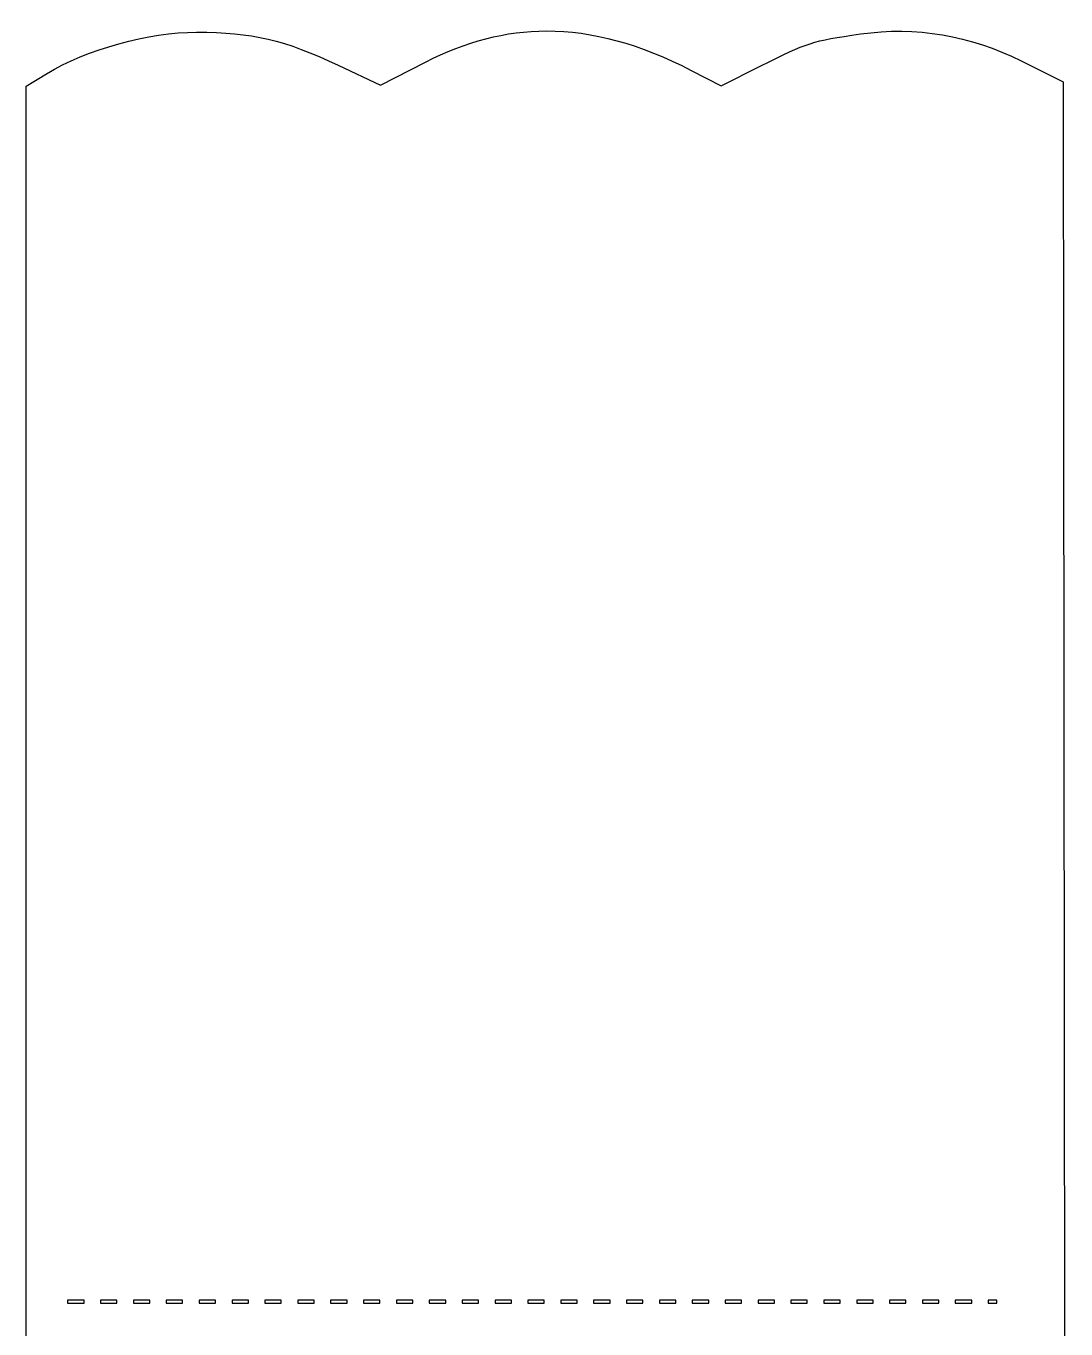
# Model space of a CAD drawing. Header units: centimetres. Extents: x -5.7 to 5.7, y -14 to 14.
# Drawn here: x -5.66 to 5.66, y -0.12 to 14.04 of the extents above; entities that cross this region are included whole.
import ezdxf

# ---------------------------------------------------------------- set-up
doc = ezdxf.new("R2010")
doc.units = ezdxf.units.CM
doc.header["$MEASUREMENT"] = 0
doc.layers.add('Layer 1', color=7, linetype='Continuous')

msp = doc.modelspace()

# ---------------------------------------------------------------- linework, layer by layer
at = {"layer": 'Layer 1', "color": 22, "lineweight": 25}
for points, knots in [([(0.00422, 13.98982), (-0.43864, 13.98889), (-0.87062, 13.87589), (-1.31076, 13.65065), (-1.31076, 13.65065), (-1.31076, 13.65065), (-1.79988, 13.39988), (-1.79988, 13.39988), (-1.79988, 13.39988), (-1.79988, 13.39988), (-2.2589, 13.61606), (-2.2589, 13.61606), (-2.2589, 13.61606), (-2.84586, 13.89308), (-3.19532, 13.97512), (-3.80057, 13.9754), (-3.80057, 13.9754), (-4.32097, 13.97564), (-4.99249, 13.78999), (-5.43254, 13.52478), (-5.43254, 13.52478), (-5.43254, 13.52478), (-5.65547, 13.39027), (-5.65547, 13.39027), (-5.65547, 13.39027), (-5.65547, 13.39027), (-5.65547, -13.98987), (-5.65547, -13.98987), (-5.65547, -13.98987), (-5.65547, -13.98987), (5.65547, -13.98987), (5.65547, -13.98987), (5.65547, -13.98987), (5.65547, -13.98987), (5.62537, 13.43446), (5.62537, 13.43446), (5.62537, 13.43446), (5.62537, 13.43446), (5.16917, 13.66313), (5.16917, 13.66313), (5.16917, 13.66313), (4.61367, 13.94255), (4.02102, 14.04232), (3.41962, 13.95618), (3.41962, 13.95618), (2.8916, 13.88054), (2.84818, 13.86646), (2.33603, 13.60837), (2.33603, 13.60837), (2.33603, 13.60837), (1.90523, 13.39123), (1.90523, 13.39123), (1.90523, 13.39123), (1.90523, 13.39123), (1.57978, 13.55937), (1.57978, 13.55937), (1.57978, 13.55937), (1.02203, 13.84807), (0.50615, 13.99087), (0.00424, 13.98981), (0.00424, 13.98981), (0.00424, 13.98981), (0.00422, 13.98982), (0.00422, 13.98982)], [0, 0, 0, 0, 0.05882353, 0.05882353, 0.05882353, 0.05882353, 0.11764706, 0.11764706, 0.11764706, 0.11764706, 0.17647059, 0.17647059, 0.17647059, 0.17647059, 0.23529412, 0.23529412, 0.23529412, 0.23529412, 0.29411765, 0.29411765, 0.29411765, 0.29411765, 0.35294118, 0.35294118, 0.35294118, 0.35294118, 0.41176471, 0.41176471, 0.41176471, 0.41176471, 0.47058824, 0.47058824, 0.47058824, 0.47058824, 0.52941176, 0.52941176, 0.52941176, 0.52941176, 0.58823529, 0.58823529, 0.58823529, 0.58823529, 0.64705882, 0.64705882, 0.64705882, 0.64705882, 0.70588235, 0.70588235, 0.70588235, 0.70588235, 0.76470588, 0.76470588, 0.76470588, 0.76470588, 0.82352941, 0.82352941, 0.82352941, 0.82352941, 0.88235294, 0.88235294, 0.88235294, 0.88235294, 1, 1, 1, 1]), ([(-5.20304, 0.1907), (-5.20304, 0.1907), (-5.02432, 0.1907), (-5.02432, 0.1907), (-5.02432, 0.1907), (-5.02432, 0.1907), (-5.02432, 0.15996), (-5.02432, 0.15996), (-5.02432, 0.15996), (-5.02432, 0.15996), (-5.20304, 0.15996), (-5.20304, 0.15996), (-5.20304, 0.15996), (-5.20304, 0.15996), (-5.20304, 0.1907), (-5.20304, 0.1907)], [0, 0, 0, 0, 0.2, 0.2, 0.2, 0.2, 0.4, 0.4, 0.4, 0.4, 0.6, 0.6, 0.6, 0.6, 1, 1, 1, 1]), ([(-4.84561, 0.1907), (-4.84561, 0.1907), (-4.66689, 0.1907), (-4.66689, 0.1907), (-4.66689, 0.1907), (-4.66689, 0.1907), (-4.66689, 0.15996), (-4.66689, 0.15996), (-4.66689, 0.15996), (-4.66689, 0.15996), (-4.84561, 0.15996), (-4.84561, 0.15996), (-4.84561, 0.15996), (-4.84561, 0.15996), (-4.84561, 0.1907), (-4.84561, 0.1907)], [0, 0, 0, 0, 0.2, 0.2, 0.2, 0.2, 0.4, 0.4, 0.4, 0.4, 0.6, 0.6, 0.6, 0.6, 1, 1, 1, 1]), ([(-4.48818, 0.1907), (-4.48818, 0.1907), (-4.30946, 0.1907), (-4.30946, 0.1907), (-4.30946, 0.1907), (-4.30946, 0.1907), (-4.30946, 0.15996), (-4.30946, 0.15996), (-4.30946, 0.15996), (-4.30946, 0.15996), (-4.48818, 0.15996), (-4.48818, 0.15996), (-4.48818, 0.15996), (-4.48818, 0.15996), (-4.48818, 0.1907), (-4.48818, 0.1907)], [0, 0, 0, 0, 0.2, 0.2, 0.2, 0.2, 0.4, 0.4, 0.4, 0.4, 0.6, 0.6, 0.6, 0.6, 1, 1, 1, 1]), ([(-4.13074, 0.1907), (-4.13074, 0.1907), (-3.95202, 0.1907), (-3.95202, 0.1907), (-3.95202, 0.1907), (-3.95202, 0.1907), (-3.95202, 0.15996), (-3.95202, 0.15996), (-3.95202, 0.15996), (-3.95202, 0.15996), (-4.13074, 0.15996), (-4.13074, 0.15996), (-4.13074, 0.15996), (-4.13074, 0.15996), (-4.13074, 0.1907), (-4.13074, 0.1907)], [0, 0, 0, 0, 0.2, 0.2, 0.2, 0.2, 0.4, 0.4, 0.4, 0.4, 0.6, 0.6, 0.6, 0.6, 1, 1, 1, 1]), ([(-3.77331, 0.1907), (-3.77331, 0.1907), (-3.59459, 0.1907), (-3.59459, 0.1907), (-3.59459, 0.1907), (-3.59459, 0.1907), (-3.59459, 0.15996), (-3.59459, 0.15996), (-3.59459, 0.15996), (-3.59459, 0.15996), (-3.77331, 0.15996), (-3.77331, 0.15996), (-3.77331, 0.15996), (-3.77331, 0.15996), (-3.77331, 0.1907), (-3.77331, 0.1907)], [0, 0, 0, 0, 0.2, 0.2, 0.2, 0.2, 0.4, 0.4, 0.4, 0.4, 0.6, 0.6, 0.6, 0.6, 1, 1, 1, 1]), ([(-3.41493, 0.1907), (-3.41493, 0.1907), (-3.23621, 0.1907), (-3.23621, 0.1907), (-3.23621, 0.1907), (-3.23621, 0.1907), (-3.23621, 0.15996), (-3.23621, 0.15996), (-3.23621, 0.15996), (-3.23621, 0.15996), (-3.41493, 0.15996), (-3.41493, 0.15996), (-3.41493, 0.15996), (-3.41493, 0.15996), (-3.41493, 0.1907), (-3.41493, 0.1907)], [0, 0, 0, 0, 0.2, 0.2, 0.2, 0.2, 0.4, 0.4, 0.4, 0.4, 0.6, 0.6, 0.6, 0.6, 1, 1, 1, 1]), ([(-3.05749, 0.1907), (-3.05749, 0.1907), (-2.87877, 0.1907), (-2.87877, 0.1907), (-2.87877, 0.1907), (-2.87877, 0.1907), (-2.87877, 0.15996), (-2.87877, 0.15996), (-2.87877, 0.15996), (-2.87877, 0.15996), (-3.05749, 0.15996), (-3.05749, 0.15996), (-3.05749, 0.15996), (-3.05749, 0.15996), (-3.05749, 0.1907), (-3.05749, 0.1907)], [0, 0, 0, 0, 0.2, 0.2, 0.2, 0.2, 0.4, 0.4, 0.4, 0.4, 0.6, 0.6, 0.6, 0.6, 1, 1, 1, 1]), ([(-2.70006, 0.1907), (-2.70006, 0.1907), (-2.52134, 0.1907), (-2.52134, 0.1907), (-2.52134, 0.1907), (-2.52134, 0.1907), (-2.52134, 0.15996), (-2.52134, 0.15996), (-2.52134, 0.15996), (-2.52134, 0.15996), (-2.70006, 0.15996), (-2.70006, 0.15996), (-2.70006, 0.15996), (-2.70006, 0.15996), (-2.70006, 0.1907), (-2.70006, 0.1907)], [0, 0, 0, 0, 0.2, 0.2, 0.2, 0.2, 0.4, 0.4, 0.4, 0.4, 0.6, 0.6, 0.6, 0.6, 1, 1, 1, 1]), ([(-2.34262, 0.1907), (-2.34262, 0.1907), (-2.1639, 0.1907), (-2.1639, 0.1907), (-2.1639, 0.1907), (-2.1639, 0.1907), (-2.1639, 0.15996), (-2.1639, 0.15996), (-2.1639, 0.15996), (-2.1639, 0.15996), (-2.34262, 0.15996), (-2.34262, 0.15996), (-2.34262, 0.15996), (-2.34262, 0.15996), (-2.34262, 0.1907), (-2.34262, 0.1907)], [0, 0, 0, 0, 0.2, 0.2, 0.2, 0.2, 0.4, 0.4, 0.4, 0.4, 0.6, 0.6, 0.6, 0.6, 1, 1, 1, 1]), ([(-1.98519, 0.1907), (-1.98519, 0.1907), (-1.80647, 0.1907), (-1.80647, 0.1907), (-1.80647, 0.1907), (-1.80647, 0.1907), (-1.80647, 0.15996), (-1.80647, 0.15996), (-1.80647, 0.15996), (-1.80647, 0.15996), (-1.98519, 0.15996), (-1.98519, 0.15996), (-1.98519, 0.15996), (-1.98519, 0.15996), (-1.98519, 0.1907), (-1.98519, 0.1907)], [0, 0, 0, 0, 0.2, 0.2, 0.2, 0.2, 0.4, 0.4, 0.4, 0.4, 0.6, 0.6, 0.6, 0.6, 1, 1, 1, 1]), ([(-1.62775, 0.1907), (-1.62775, 0.1907), (-1.44903, 0.1907), (-1.44903, 0.1907), (-1.44903, 0.1907), (-1.44903, 0.1907), (-1.44903, 0.15996), (-1.44903, 0.15996), (-1.44903, 0.15996), (-1.44903, 0.15996), (-1.62775, 0.15996), (-1.62775, 0.15996), (-1.62775, 0.15996), (-1.62775, 0.15996), (-1.62775, 0.1907), (-1.62775, 0.1907)], [0, 0, 0, 0, 0.2, 0.2, 0.2, 0.2, 0.4, 0.4, 0.4, 0.4, 0.6, 0.6, 0.6, 0.6, 1, 1, 1, 1]), ([(-1.27032, 0.1907), (-1.27032, 0.1907), (-1.09066, 0.1907), (-1.09066, 0.1907), (-1.09066, 0.1907), (-1.09066, 0.1907), (-1.09066, 0.15996), (-1.09066, 0.15996), (-1.09066, 0.15996), (-1.09066, 0.15996), (-1.27032, 0.15996), (-1.27032, 0.15996), (-1.27032, 0.15996), (-1.27032, 0.15996), (-1.27032, 0.1907), (-1.27032, 0.1907)], [0, 0, 0, 0, 0.2, 0.2, 0.2, 0.2, 0.4, 0.4, 0.4, 0.4, 0.6, 0.6, 0.6, 0.6, 1, 1, 1, 1]), ([(-0.91194, 0.1907), (-0.91194, 0.1907), (-0.73322, 0.1907), (-0.73322, 0.1907), (-0.73322, 0.1907), (-0.73322, 0.1907), (-0.73322, 0.15996), (-0.73322, 0.15996), (-0.73322, 0.15996), (-0.73322, 0.15996), (-0.91194, 0.15996), (-0.91194, 0.15996), (-0.91194, 0.15996), (-0.91194, 0.15996), (-0.91194, 0.1907), (-0.91194, 0.1907)], [0, 0, 0, 0, 0.2, 0.2, 0.2, 0.2, 0.4, 0.4, 0.4, 0.4, 0.6, 0.6, 0.6, 0.6, 1, 1, 1, 1]), ([(-0.55451, 0.1907), (-0.55451, 0.1907), (-0.37579, 0.1907), (-0.37579, 0.1907), (-0.37579, 0.1907), (-0.37579, 0.1907), (-0.37579, 0.15996), (-0.37579, 0.15996), (-0.37579, 0.15996), (-0.37579, 0.15996), (-0.55451, 0.15996), (-0.55451, 0.15996), (-0.55451, 0.15996), (-0.55451, 0.15996), (-0.55451, 0.1907), (-0.55451, 0.1907)], [0, 0, 0, 0, 0.2, 0.2, 0.2, 0.2, 0.4, 0.4, 0.4, 0.4, 0.6, 0.6, 0.6, 0.6, 1, 1, 1, 1]), ([(-0.19707, 0.1907), (-0.19707, 0.1907), (-0.01835, 0.1907), (-0.01835, 0.1907), (-0.01835, 0.1907), (-0.01835, 0.1907), (-0.01835, 0.15996), (-0.01835, 0.15996), (-0.01835, 0.15996), (-0.01835, 0.15996), (-0.19707, 0.15996), (-0.19707, 0.15996), (-0.19707, 0.15996), (-0.19707, 0.15996), (-0.19707, 0.1907), (-0.19707, 0.1907)], [0, 0, 0, 0, 0.2, 0.2, 0.2, 0.2, 0.4, 0.4, 0.4, 0.4, 0.6, 0.6, 0.6, 0.6, 1, 1, 1, 1]), ([(0.16036, 0.1907), (0.16036, 0.1907), (0.33908, 0.1907), (0.33908, 0.1907), (0.33908, 0.1907), (0.33908, 0.1907), (0.33908, 0.15996), (0.33908, 0.15996), (0.33908, 0.15996), (0.33908, 0.15996), (0.16036, 0.15996), (0.16036, 0.15996), (0.16036, 0.15996), (0.16036, 0.15996), (0.16036, 0.1907), (0.16036, 0.1907)], [0, 0, 0, 0, 0.2, 0.2, 0.2, 0.2, 0.4, 0.4, 0.4, 0.4, 0.6, 0.6, 0.6, 0.6, 1, 1, 1, 1]), ([(0.5178, 0.1907), (0.5178, 0.1907), (0.69652, 0.1907), (0.69652, 0.1907), (0.69652, 0.1907), (0.69652, 0.1907), (0.69652, 0.15996), (0.69652, 0.15996), (0.69652, 0.15996), (0.69652, 0.15996), (0.5178, 0.15996), (0.5178, 0.15996), (0.5178, 0.15996), (0.5178, 0.15996), (0.5178, 0.1907), (0.5178, 0.1907)], [0, 0, 0, 0, 0.2, 0.2, 0.2, 0.2, 0.4, 0.4, 0.4, 0.4, 0.6, 0.6, 0.6, 0.6, 1, 1, 1, 1]), ([(0.87523, 0.1907), (0.87523, 0.1907), (1.05489, 0.1907), (1.05489, 0.1907), (1.05489, 0.1907), (1.05489, 0.1907), (1.05489, 0.15996), (1.05489, 0.15996), (1.05489, 0.15996), (1.05489, 0.15996), (0.87523, 0.15996), (0.87523, 0.15996), (0.87523, 0.15996), (0.87523, 0.15996), (0.87523, 0.1907), (0.87523, 0.1907)], [0, 0, 0, 0, 0.2, 0.2, 0.2, 0.2, 0.4, 0.4, 0.4, 0.4, 0.6, 0.6, 0.6, 0.6, 1, 1, 1, 1]), ([(1.23361, 0.1907), (1.23361, 0.1907), (1.41233, 0.1907), (1.41233, 0.1907), (1.41233, 0.1907), (1.41233, 0.1907), (1.41233, 0.15996), (1.41233, 0.15996), (1.41233, 0.15996), (1.41233, 0.15996), (1.23361, 0.15996), (1.23361, 0.15996), (1.23361, 0.15996), (1.23361, 0.15996), (1.23361, 0.1907), (1.23361, 0.1907)], [0, 0, 0, 0, 0.2, 0.2, 0.2, 0.2, 0.4, 0.4, 0.4, 0.4, 0.6, 0.6, 0.6, 0.6, 1, 1, 1, 1]), ([(1.59104, 0.1907), (1.59104, 0.1907), (1.76976, 0.1907), (1.76976, 0.1907), (1.76976, 0.1907), (1.76976, 0.1907), (1.76976, 0.15996), (1.76976, 0.15996), (1.76976, 0.15996), (1.76976, 0.15996), (1.59104, 0.15996), (1.59104, 0.15996), (1.59104, 0.15996), (1.59104, 0.15996), (1.59104, 0.1907), (1.59104, 0.1907)], [0, 0, 0, 0, 0.2, 0.2, 0.2, 0.2, 0.4, 0.4, 0.4, 0.4, 0.6, 0.6, 0.6, 0.6, 1, 1, 1, 1]), ([(1.94848, 0.1907), (1.94848, 0.1907), (2.1272, 0.1907), (2.1272, 0.1907), (2.1272, 0.1907), (2.1272, 0.1907), (2.1272, 0.15996), (2.1272, 0.15996), (2.1272, 0.15996), (2.1272, 0.15996), (1.94848, 0.15996), (1.94848, 0.15996), (1.94848, 0.15996), (1.94848, 0.15996), (1.94848, 0.1907), (1.94848, 0.1907)], [0, 0, 0, 0, 0.2, 0.2, 0.2, 0.2, 0.4, 0.4, 0.4, 0.4, 0.6, 0.6, 0.6, 0.6, 1, 1, 1, 1]), ([(2.30591, 0.1907), (2.30591, 0.1907), (2.48463, 0.1907), (2.48463, 0.1907), (2.48463, 0.1907), (2.48463, 0.1907), (2.48463, 0.15996), (2.48463, 0.15996), (2.48463, 0.15996), (2.48463, 0.15996), (2.30591, 0.15996), (2.30591, 0.15996), (2.30591, 0.15996), (2.30591, 0.15996), (2.30591, 0.1907), (2.30591, 0.1907)], [0, 0, 0, 0, 0.2, 0.2, 0.2, 0.2, 0.4, 0.4, 0.4, 0.4, 0.6, 0.6, 0.6, 0.6, 1, 1, 1, 1]), ([(2.66335, 0.1907), (2.66335, 0.1907), (2.84207, 0.1907), (2.84207, 0.1907), (2.84207, 0.1907), (2.84207, 0.1907), (2.84207, 0.15996), (2.84207, 0.15996), (2.84207, 0.15996), (2.84207, 0.15996), (2.66335, 0.15996), (2.66335, 0.15996), (2.66335, 0.15996), (2.66335, 0.15996), (2.66335, 0.1907), (2.66335, 0.1907)], [0, 0, 0, 0, 0.2, 0.2, 0.2, 0.2, 0.4, 0.4, 0.4, 0.4, 0.6, 0.6, 0.6, 0.6, 1, 1, 1, 1]), ([(3.02078, 0.1907), (3.02078, 0.1907), (3.1995, 0.1907), (3.1995, 0.1907), (3.1995, 0.1907), (3.1995, 0.1907), (3.1995, 0.15996), (3.1995, 0.15996), (3.1995, 0.15996), (3.1995, 0.15996), (3.02078, 0.15996), (3.02078, 0.15996), (3.02078, 0.15996), (3.02078, 0.15996), (3.02078, 0.1907), (3.02078, 0.1907)], [0, 0, 0, 0, 0.2, 0.2, 0.2, 0.2, 0.4, 0.4, 0.4, 0.4, 0.6, 0.6, 0.6, 0.6, 1, 1, 1, 1]), ([(3.37916, 0.1907), (3.37916, 0.1907), (3.55788, 0.1907), (3.55788, 0.1907), (3.55788, 0.1907), (3.55788, 0.1907), (3.55788, 0.15996), (3.55788, 0.15996), (3.55788, 0.15996), (3.55788, 0.15996), (3.37916, 0.15996), (3.37916, 0.15996), (3.37916, 0.15996), (3.37916, 0.15996), (3.37916, 0.1907), (3.37916, 0.1907)], [0, 0, 0, 0, 0.2, 0.2, 0.2, 0.2, 0.4, 0.4, 0.4, 0.4, 0.6, 0.6, 0.6, 0.6, 1, 1, 1, 1]), ([(3.73659, 0.1907), (3.73659, 0.1907), (3.91531, 0.1907), (3.91531, 0.1907), (3.91531, 0.1907), (3.91531, 0.1907), (3.91531, 0.15996), (3.91531, 0.15996), (3.91531, 0.15996), (3.91531, 0.15996), (3.73659, 0.15996), (3.73659, 0.15996), (3.73659, 0.15996), (3.73659, 0.15996), (3.73659, 0.1907), (3.73659, 0.1907)], [0, 0, 0, 0, 0.2, 0.2, 0.2, 0.2, 0.4, 0.4, 0.4, 0.4, 0.6, 0.6, 0.6, 0.6, 1, 1, 1, 1]), ([(4.09403, 0.1907), (4.09403, 0.1907), (4.27275, 0.1907), (4.27275, 0.1907), (4.27275, 0.1907), (4.27275, 0.1907), (4.27275, 0.15996), (4.27275, 0.15996), (4.27275, 0.15996), (4.27275, 0.15996), (4.09403, 0.15996), (4.09403, 0.15996), (4.09403, 0.15996), (4.09403, 0.15996), (4.09403, 0.1907), (4.09403, 0.1907)], [0, 0, 0, 0, 0.2, 0.2, 0.2, 0.2, 0.4, 0.4, 0.4, 0.4, 0.6, 0.6, 0.6, 0.6, 1, 1, 1, 1]), ([(4.45146, 0.1907), (4.45146, 0.1907), (4.63018, 0.1907), (4.63018, 0.1907), (4.63018, 0.1907), (4.63018, 0.1907), (4.63018, 0.15996), (4.63018, 0.15996), (4.63018, 0.15996), (4.63018, 0.15996), (4.45146, 0.15996), (4.45146, 0.15996), (4.45146, 0.15996), (4.45146, 0.15996), (4.45146, 0.1907), (4.45146, 0.1907)], [0, 0, 0, 0, 0.2, 0.2, 0.2, 0.2, 0.4, 0.4, 0.4, 0.4, 0.6, 0.6, 0.6, 0.6, 1, 1, 1, 1]), ([(4.8089, 0.1907), (4.8089, 0.1907), (4.90202, 0.1907), (4.90202, 0.1907), (4.90202, 0.1907), (4.90202, 0.1907), (4.90202, 0.15996), (4.90202, 0.15996), (4.90202, 0.15996), (4.90202, 0.15996), (4.8089, 0.15996), (4.8089, 0.15996), (4.8089, 0.15996), (4.8089, 0.15996), (4.8089, 0.1907), (4.8089, 0.1907)], [0, 0, 0, 0, 0.2, 0.2, 0.2, 0.2, 0.4, 0.4, 0.4, 0.4, 0.6, 0.6, 0.6, 0.6, 1, 1, 1, 1])]:
    msp.add_open_spline(points, degree=3, knots=knots, dxfattribs=at)

doc.saveas('drawing.dxf')
